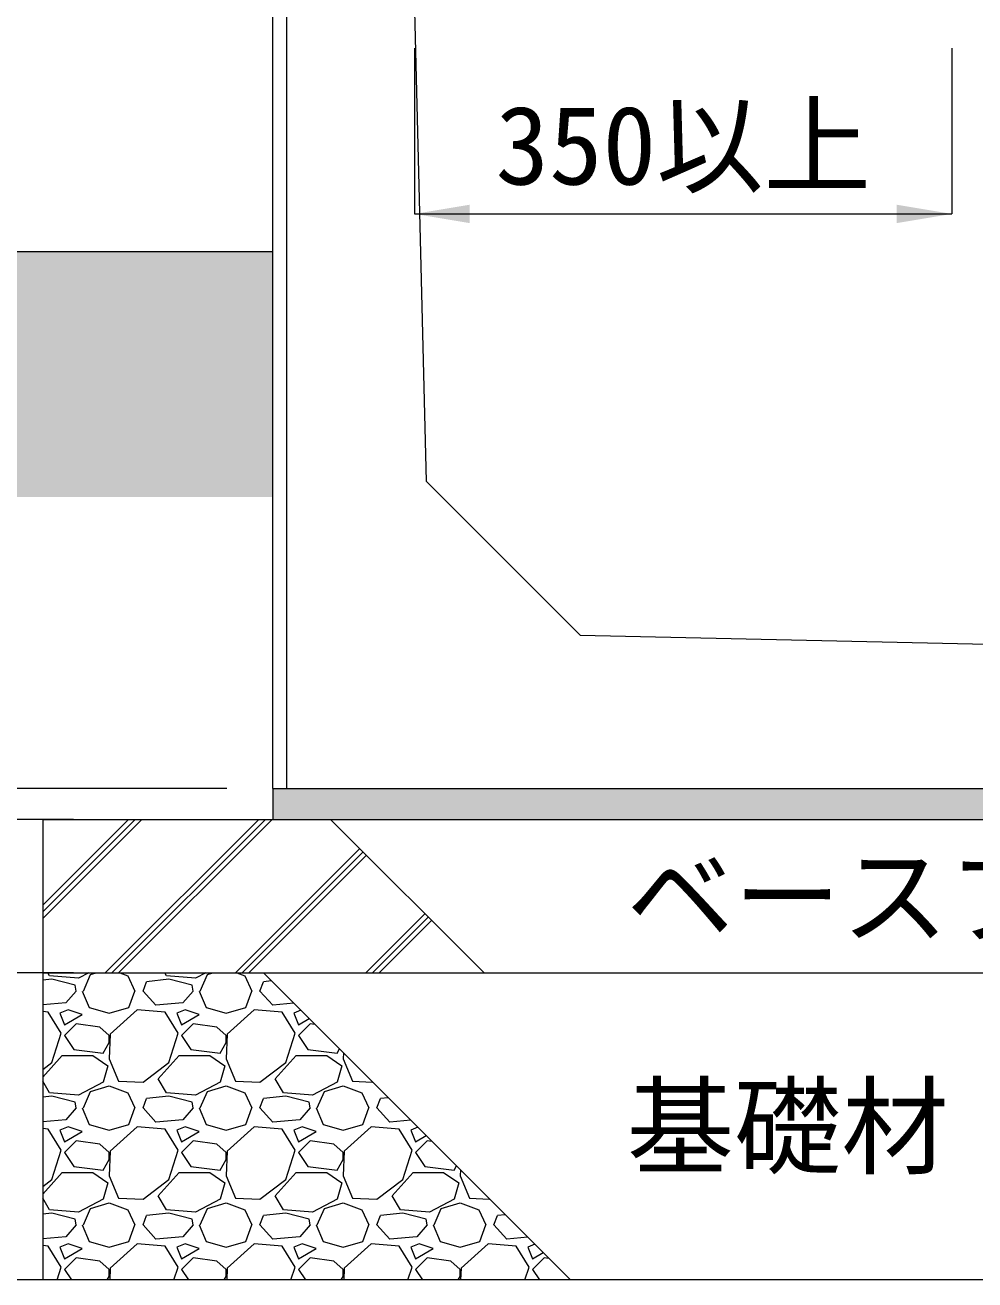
# Model space of a CAD drawing. Units: millimetres at full size, sheet at 1:40; details may follow other scales. Extents: x 221193 to 264773, y 874627 to 883926.
# Drawn here: x 250261 to 250879, y 879434 to 880252 of the extents above; entities that cross this region are included whole.
import ezdxf
from ezdxf.enums import TextEntityAlignment as Align

# ---------------------------------------------------------------- set-up
doc = ezdxf.new("R2010")
doc.units = ezdxf.units.MM
doc.header["$LTSCALE"] = 40
for name, color, linetype in [('(0-0)', 7, 'Continuous'), ('ハッチング_モルタル', 30, 'Continuous'), ('ハッチング_土質', 30, 'Continuous')]:
    doc.layers.add(name, color=color, linetype=linetype)
for name, color, linetype, lineweight in [('0_2', 7, 'Continuous', 15), ('ハッチング', 7, 'Continuous', 5), ('寸法線', 7, 'Continuous', 13), ('本体', 2, 'Continuous', 20), ('舗装・基礎', 3, 'Continuous', 13), ('補助線', 8, 'Continuous', 13)]:
    doc.layers.add(name, color=color, linetype=linetype, lineweight=lineweight)
doc.styles.add('ＭＳ ゴシック', font='')
doc.styles.get('ＭＳ ゴシック').set_extended_font_data('MS Gothic')

# ---------------------------------------------------------------- blocks, each defined once
blk = doc.blocks.new('filled_arrow')
at = {"color": 0, "linetype": 'Continuous', "lineweight": -2}
blk.add_solid([(7.5, 1.25), (0, 0), (7.5, -1.25)], dxfattribs=at)

msp = doc.modelspace()

# ---------------------------------------------------------------- hatches: boundary and pattern name
at = {"layer": 'ハッチング'}
h = msp.add_hatch(dxfattribs=at)
h.set_pattern_fill('USER', color=256, style=0, pattern_type=2)
h.set_pattern_definition([(45, (145104.34, 889061.71), (-42.42641, 42.42641), []), (45, (145108.69, 889061.71), (-42.42641, 42.42641), []), (45, (145113.04, 889061.71), (-42.42641, 42.42641), [])])
h.paths.add_polyline_path([(250559.64, 879634.14), (250459.64, 879734.14), (250272.14, 879734.14), (250272.14, 879634.14)])
at = {"layer": 'ハッチング_モルタル'}
msp.add_hatch(color=256, dxfattribs=at).paths.add_polyline_path([(250422.14, 879754.14), (250422.14, 879734.14), (251422.14, 879734.14), (251422.14, 879754.14)])
at = {"layer": 'ハッチング_土質'}
msp.add_hatch(color=256, dxfattribs=at).paths.add_polyline_path([(250122.15, 880104.14), (250122.15, 879944.14), (250422.14, 879944.14), (250422.14, 880104.14)])

# ---------------------------------------------------------------- linework, layer by layer
at = {"layer": '0_2', "lineweight": 13}
for p, q in [((250422.14, 879754.14), (250422.14, 879734.14)), ((250272.14, 879634.14), (250559.64, 879634.14))]:
    msp.add_line(p, q, dxfattribs=at)
at = {"layer": '0_2'}
for p, q in [((250272.14, 879734.14), (251522.14, 879734.14)), ((250272.14, 879734.14), (250272.14, 879434.14)), ((250272.14, 879634.14), (251472.14, 879634.14)), ((251522.14, 879434.14), (250272.14, 879434.14))]:
    msp.add_line(p, q, dxfattribs=at)
at = {"layer": 'ハッチング'}
for p, q in [((250278.05, 879629.94), (250272.14, 879629.32)), ((250276.53, 879632.22), (250275.42, 879634.14)), ((250295.58, 879630.7), (250276.53, 879632.22)), ((250293.29, 879626.13), (250278.05, 879629.94)), ((250294.06, 879622.32), (250293.29, 879626.13)), ((250302.14, 879634.14), (250295.58, 879630.7)), ((250298.63, 879622.32), (250303.2, 879632.99)), ((250303.2, 879632.99), (250306.88, 879634.14)), ((250322.49, 879634.14), (250327.58, 879632.22)), ((250327.58, 879632.22), (250332.16, 879622.32)), ((250337.49, 879622.32), (250339.78, 879628.41)), ((250354.25, 879629.94), (250339.78, 879628.41)), ((250352.73, 879632.22), (250351.62, 879634.14)), ((250371.78, 879630.7), (250352.73, 879632.22)), ((250369.49, 879626.13), (250354.25, 879629.94)), ((250370.26, 879622.32), (250369.49, 879626.13)), ((250378.34, 879634.14), (250371.78, 879630.7)), ((250374.83, 879622.32), (250379.4, 879632.99)), ((250379.4, 879632.99), (250383.08, 879634.14)), ((250398.69, 879634.14), (250403.78, 879632.22)), ((250403.78, 879632.22), (250408.36, 879622.32)), ((250413.69, 879622.32), (250415.98, 879628.41)), ((250421.08, 879628.95), (250415.98, 879628.41)), ((250294.06, 879622.32), (250287.2, 879614.7)), ((250297.87, 879622.32), (250302.44, 879611.65)), ((250328.35, 879611.65), (250332.16, 879622.32)), ((250345.87, 879613.17), (250337.49, 879622.32)), ((250370.26, 879622.32), (250363.4, 879614.7)), ((250374.07, 879622.32), (250378.64, 879611.65)), ((250404.55, 879611.65), (250408.36, 879622.32)), ((250422.07, 879613.17), (250413.69, 879622.32)), ((250287.2, 879614.7), (250272.14, 879613.39)), ((250288.72, 879610.13), (250283.39, 879607.84)), ((250297.87, 879607.08), (250288.72, 879610.13)), ((250302.44, 879611.65), (250315.39, 879607.84)), ((250315.39, 879607.84), (250328.35, 879611.65)), ((250333.68, 879610.13), (250316.15, 879594.12)), ((250351.97, 879608.6), (250333.68, 879610.13)), ((250363.4, 879614.7), (250345.87, 879613.17)), ((250364.92, 879610.13), (250359.59, 879607.84)), ((250374.07, 879607.08), (250364.92, 879610.13)), ((250378.64, 879611.65), (250391.59, 879607.84)), ((250391.59, 879607.84), (250404.55, 879611.65)), ((250409.88, 879610.13), (250392.35, 879594.12)), ((250428.17, 879608.6), (250409.88, 879610.13)), ((250435.67, 879614.36), (250422.07, 879613.17)), ((250440.27, 879609.76), (250435.79, 879607.84)), ((250275.77, 879608.6), (250272.14, 879608.9)), ((250284.15, 879594.89), (250275.77, 879608.6)), ((250283.39, 879607.84), (250286.44, 879600.22)), ((250286.44, 879600.22), (250297.87, 879607.08)), ((250360.35, 879594.89), (250351.97, 879608.6)), ((250359.59, 879607.84), (250362.64, 879600.22)), ((250362.64, 879600.22), (250374.07, 879607.08)), ((250436.55, 879594.89), (250428.17, 879608.6)), ((250435.79, 879607.84), (250438.84, 879600.22)), ((250438.84, 879600.22), (250445.69, 879604.33)), ((250278.05, 879575.84), (250284.15, 879594.89)), ((250294.06, 879600.98), (250286.44, 879593.36)), ((250309.3, 879598.7), (250294.06, 879600.98)), ((250315.39, 879593.36), (250309.3, 879598.7)), ((250316.15, 879594.12), (250315.39, 879578.12)), ((250354.25, 879575.84), (250360.35, 879594.89)), ((250370.26, 879600.98), (250362.64, 879593.36)), ((250385.5, 879598.7), (250370.26, 879600.98)), ((250391.59, 879593.36), (250385.5, 879598.7)), ((250392.35, 879594.12), (250391.59, 879578.12)), ((250430.45, 879575.84), (250436.55, 879594.89)), ((250446.46, 879600.98), (250438.84, 879593.36)), ((250449.5, 879600.53), (250446.46, 879600.98)), ((250286.44, 879593.36), (250292.53, 879584.22)), ((250311.58, 879581.93), (250315.39, 879588.79)), ((250315.39, 879588.79), (250315.39, 879593.36)), ((250362.64, 879593.36), (250368.73, 879584.22)), ((250387.78, 879581.93), (250391.59, 879588.79)), ((250391.59, 879588.79), (250391.59, 879593.36)), ((250438.84, 879593.36), (250444.93, 879584.22)), ((250272.14, 879566.22), (250284.91, 879580.41)), ((250284.91, 879580.41), (250304.72, 879580.41)), ((250292.53, 879584.22), (250311.58, 879581.93)), ((250304.72, 879580.41), (250314.63, 879573.55)), ((250315.39, 879578.12), (250321.49, 879563.64)), ((250347.4, 879565.17), (250361.11, 879580.41)), ((250361.11, 879580.41), (250380.92, 879580.41)), ((250368.73, 879584.22), (250387.78, 879581.93)), ((250380.92, 879580.41), (250390.83, 879573.55)), ((250391.59, 879578.12), (250397.69, 879563.64)), ((250423.6, 879565.17), (250437.31, 879580.41)), ((250437.31, 879580.41), (250457.12, 879580.41)), ((250444.93, 879584.22), (250463.98, 879581.93)), ((250457.12, 879580.41), (250467.03, 879573.55)), ((250463.98, 879581.93), (250465.45, 879584.58)), ((250467.98, 879582.05), (250467.79, 879578.12)), ((250467.79, 879578.12), (250473.89, 879563.64)), ((250272.14, 879571.27), (250278.05, 879575.84)), ((250314.63, 879573.55), (250311.58, 879562.88)), ((250337.49, 879562.88), (250354.25, 879575.84)), ((250390.83, 879573.55), (250387.78, 879562.88)), ((250413.69, 879562.88), (250430.45, 879575.84)), ((250467.03, 879573.55), (250463.98, 879562.88)), ((250276.53, 879556.02), (250272.14, 879563.55)), ((250311.58, 879562.88), (250295.58, 879554.5)), ((250321.49, 879563.64), (250337.49, 879562.88)), ((250352.73, 879556.02), (250347.4, 879565.17)), ((250387.78, 879562.88), (250371.78, 879554.5)), ((250397.69, 879563.64), (250413.69, 879562.88)), ((250428.93, 879556.02), (250423.6, 879565.17)), ((250463.98, 879562.88), (250447.98, 879554.5)), ((250473.89, 879563.64), (250487.01, 879563.02)), ((250278.05, 879553.74), (250272.14, 879553.12)), ((250295.58, 879554.5), (250276.53, 879556.02)), ((250293.29, 879549.93), (250278.05, 879553.74)), ((250298.63, 879546.12), (250303.2, 879556.79)), ((250303.2, 879556.79), (250315.39, 879560.6)), ((250315.39, 879560.6), (250327.58, 879556.02)), ((250327.58, 879556.02), (250332.16, 879546.12)), ((250354.25, 879553.74), (250339.78, 879552.21)), ((250371.78, 879554.5), (250352.73, 879556.02)), ((250369.49, 879549.93), (250354.25, 879553.74)), ((250374.83, 879546.12), (250379.4, 879556.79)), ((250379.4, 879556.79), (250391.59, 879560.6)), ((250391.59, 879560.6), (250403.78, 879556.02)), ((250403.78, 879556.02), (250408.36, 879546.12)), ((250430.45, 879553.74), (250415.98, 879552.21)), ((250447.98, 879554.5), (250428.93, 879556.02)), ((250445.69, 879549.93), (250430.45, 879553.74)), ((250451.03, 879546.12), (250455.6, 879556.79)), ((250455.6, 879556.79), (250467.79, 879560.6)), ((250467.79, 879560.6), (250479.98, 879556.02)), ((250479.98, 879556.02), (250484.56, 879546.12)), ((250497.28, 879552.75), (250492.18, 879552.21)), ((250294.06, 879546.12), (250287.2, 879538.5)), ((250294.06, 879546.12), (250293.29, 879549.93)), ((250297.87, 879546.12), (250302.44, 879535.45)), ((250328.35, 879535.45), (250332.16, 879546.12)), ((250337.49, 879546.12), (250339.78, 879552.21)), ((250345.87, 879536.97), (250337.49, 879546.12)), ((250370.26, 879546.12), (250363.4, 879538.5)), ((250370.26, 879546.12), (250369.49, 879549.93)), ((250374.07, 879546.12), (250378.64, 879535.45)), ((250404.55, 879535.45), (250408.36, 879546.12)), ((250413.69, 879546.12), (250415.98, 879552.21)), ((250422.07, 879536.97), (250413.69, 879546.12)), ((250446.46, 879546.12), (250439.6, 879538.5)), ((250446.46, 879546.12), (250445.69, 879549.93)), ((250450.27, 879546.12), (250454.84, 879535.45)), ((250480.75, 879535.45), (250484.56, 879546.12)), ((250489.89, 879546.12), (250492.18, 879552.21)), ((250498.27, 879536.97), (250489.89, 879546.12)), ((250287.2, 879538.5), (250272.14, 879537.19)), ((250363.4, 879538.5), (250345.87, 879536.97)), ((250439.6, 879538.5), (250422.07, 879536.97)), ((250511.87, 879538.16), (250498.27, 879536.97)), ((250275.77, 879532.4), (250272.14, 879532.7)), ((250284.15, 879518.69), (250275.77, 879532.4)), ((250288.72, 879533.93), (250283.39, 879531.64)), ((250283.39, 879531.64), (250286.44, 879524.02)), ((250286.44, 879524.02), (250297.87, 879530.88)), ((250297.87, 879530.88), (250288.72, 879533.93)), ((250302.44, 879535.45), (250315.39, 879531.64)), ((250315.39, 879531.64), (250328.35, 879535.45)), ((250333.68, 879533.93), (250316.15, 879517.92)), ((250351.97, 879532.4), (250333.68, 879533.93)), ((250360.35, 879518.69), (250351.97, 879532.4)), ((250364.92, 879533.93), (250359.59, 879531.64)), ((250359.59, 879531.64), (250362.64, 879524.02)), ((250362.64, 879524.02), (250374.07, 879530.88)), ((250374.07, 879530.88), (250364.92, 879533.93)), ((250378.64, 879535.45), (250391.59, 879531.64)), ((250391.59, 879531.64), (250404.55, 879535.45)), ((250409.88, 879533.93), (250392.35, 879517.92)), ((250428.17, 879532.4), (250409.88, 879533.93)), ((250436.55, 879518.69), (250428.17, 879532.4)), ((250441.12, 879533.93), (250435.79, 879531.64)), ((250435.79, 879531.64), (250438.84, 879524.02)), ((250438.84, 879524.02), (250450.27, 879530.88)), ((250450.27, 879530.88), (250441.12, 879533.93)), ((250454.84, 879535.45), (250467.79, 879531.64)), ((250467.79, 879531.64), (250480.75, 879535.45)), ((250486.08, 879533.93), (250468.55, 879517.92)), ((250504.37, 879532.4), (250486.08, 879533.93)), ((250512.75, 879518.69), (250504.37, 879532.4)), ((250516.47, 879533.56), (250511.99, 879531.64)), ((250511.99, 879531.64), (250515.04, 879524.02)), ((250515.04, 879524.02), (250521.89, 879528.13)), ((250294.06, 879524.78), (250286.44, 879517.16)), ((250309.3, 879522.5), (250294.06, 879524.78)), ((250315.39, 879517.16), (250309.3, 879522.5)), ((250370.26, 879524.78), (250362.64, 879517.16)), ((250385.5, 879522.5), (250370.26, 879524.78)), ((250391.59, 879517.16), (250385.5, 879522.5)), ((250446.46, 879524.78), (250438.84, 879517.16)), ((250461.7, 879522.5), (250446.46, 879524.78)), ((250467.79, 879517.16), (250461.7, 879522.5)), ((250522.66, 879524.78), (250515.04, 879517.16)), ((250525.7, 879524.33), (250522.66, 879524.78)), ((250278.05, 879499.64), (250284.15, 879518.69)), ((250286.44, 879517.16), (250292.53, 879508.02)), ((250311.58, 879505.73), (250315.39, 879512.59)), ((250316.15, 879517.92), (250315.39, 879501.92)), ((250315.39, 879512.59), (250315.39, 879517.16)), ((250354.25, 879499.64), (250360.35, 879518.69)), ((250362.64, 879517.16), (250368.73, 879508.02)), ((250387.78, 879505.73), (250391.59, 879512.59)), ((250392.35, 879517.92), (250391.59, 879501.92)), ((250391.59, 879512.59), (250391.59, 879517.16)), ((250430.45, 879499.64), (250436.55, 879518.69)), ((250438.84, 879517.16), (250444.93, 879508.02)), ((250463.98, 879505.73), (250467.79, 879512.59)), ((250468.55, 879517.92), (250467.79, 879501.92)), ((250467.79, 879512.59), (250467.79, 879517.16)), ((250506.65, 879499.64), (250512.75, 879518.69)), ((250515.04, 879517.16), (250521.13, 879508.02)), ((250272.14, 879490.02), (250284.91, 879504.21)), ((250284.91, 879504.21), (250304.72, 879504.21)), ((250292.53, 879508.02), (250311.58, 879505.73)), ((250304.72, 879504.21), (250314.63, 879497.35)), ((250347.4, 879488.97), (250361.11, 879504.21)), ((250361.11, 879504.21), (250380.92, 879504.21)), ((250368.73, 879508.02), (250387.78, 879505.73)), ((250380.92, 879504.21), (250390.83, 879497.35)), ((250423.6, 879488.97), (250437.31, 879504.21)), ((250437.31, 879504.21), (250457.12, 879504.21)), ((250444.93, 879508.02), (250463.98, 879505.73)), ((250457.12, 879504.21), (250467.03, 879497.35)), ((250499.8, 879488.97), (250513.51, 879504.21)), ((250513.51, 879504.21), (250533.32, 879504.21)), ((250521.13, 879508.02), (250540.18, 879505.73)), ((250533.32, 879504.21), (250543.23, 879497.35)), ((250540.18, 879505.73), (250541.65, 879508.38)), ((250544.18, 879505.85), (250543.99, 879501.92)), ((250272.14, 879495.07), (250278.05, 879499.64)), ((250314.63, 879497.35), (250311.58, 879486.68)), ((250315.39, 879501.92), (250321.49, 879487.44)), ((250337.49, 879486.68), (250354.25, 879499.64)), ((250390.83, 879497.35), (250387.78, 879486.68)), ((250391.59, 879501.92), (250397.69, 879487.44)), ((250413.69, 879486.68), (250430.45, 879499.64)), ((250467.03, 879497.35), (250463.98, 879486.68)), ((250467.79, 879501.92), (250473.89, 879487.44)), ((250489.89, 879486.68), (250506.65, 879499.64)), ((250543.23, 879497.35), (250540.18, 879486.68)), ((250543.99, 879501.92), (250550.09, 879487.44)), ((250276.53, 879479.82), (250272.14, 879487.35)), ((250321.49, 879487.44), (250337.49, 879486.68)), ((250352.73, 879479.82), (250347.4, 879488.97)), ((250397.69, 879487.44), (250413.69, 879486.68)), ((250428.93, 879479.82), (250423.6, 879488.97)), ((250473.89, 879487.44), (250489.89, 879486.68)), ((250505.13, 879479.82), (250499.8, 879488.97)), ((250550.09, 879487.44), (250563.21, 879486.82)), ((250295.58, 879478.3), (250276.53, 879479.82)), ((250311.58, 879486.68), (250295.58, 879478.3)), ((250298.63, 879469.92), (250303.2, 879480.59)), ((250303.2, 879480.59), (250315.39, 879484.4)), ((250315.39, 879484.4), (250327.58, 879479.82)), ((250327.58, 879479.82), (250332.16, 879469.92)), ((250371.78, 879478.3), (250352.73, 879479.82)), ((250387.78, 879486.68), (250371.78, 879478.3)), ((250374.83, 879469.92), (250379.4, 879480.59)), ((250379.4, 879480.59), (250391.59, 879484.4)), ((250391.59, 879484.4), (250403.78, 879479.82)), ((250403.78, 879479.82), (250408.36, 879469.92)), ((250447.98, 879478.3), (250428.93, 879479.82)), ((250463.98, 879486.68), (250447.98, 879478.3)), ((250451.03, 879469.92), (250455.6, 879480.59)), ((250455.6, 879480.59), (250467.79, 879484.4)), ((250467.79, 879484.4), (250479.98, 879479.82)), ((250479.98, 879479.82), (250484.56, 879469.92)), ((250524.18, 879478.3), (250505.13, 879479.82)), ((250540.18, 879486.68), (250524.18, 879478.3)), ((250527.23, 879469.92), (250531.8, 879480.59)), ((250531.8, 879480.59), (250543.99, 879484.4)), ((250543.99, 879484.4), (250556.18, 879479.82)), ((250556.18, 879479.82), (250560.76, 879469.92)), ((250278.05, 879477.54), (250272.14, 879476.92)), ((250293.29, 879473.73), (250278.05, 879477.54)), ((250294.06, 879469.92), (250293.29, 879473.73)), ((250337.49, 879469.92), (250339.78, 879476.01)), ((250354.25, 879477.54), (250339.78, 879476.01)), ((250369.49, 879473.73), (250354.25, 879477.54)), ((250370.26, 879469.92), (250369.49, 879473.73)), ((250413.69, 879469.92), (250415.98, 879476.01)), ((250430.45, 879477.54), (250415.98, 879476.01)), ((250445.69, 879473.73), (250430.45, 879477.54)), ((250446.46, 879469.92), (250445.69, 879473.73)), ((250489.89, 879469.92), (250492.18, 879476.01)), ((250506.65, 879477.54), (250492.18, 879476.01)), ((250521.89, 879473.73), (250506.65, 879477.54)), ((250522.66, 879469.92), (250521.89, 879473.73)), ((250566.09, 879469.92), (250568.38, 879476.01)), ((250573.48, 879476.55), (250568.38, 879476.01)), ((250294.06, 879469.92), (250287.2, 879462.3)), ((250297.87, 879469.92), (250302.44, 879459.25)), ((250328.35, 879459.25), (250332.16, 879469.92)), ((250345.87, 879460.77), (250337.49, 879469.92)), ((250370.26, 879469.92), (250363.4, 879462.3)), ((250374.07, 879469.92), (250378.64, 879459.25)), ((250404.55, 879459.25), (250408.36, 879469.92)), ((250422.07, 879460.77), (250413.69, 879469.92)), ((250446.46, 879469.92), (250439.6, 879462.3)), ((250450.27, 879469.92), (250454.84, 879459.25)), ((250480.75, 879459.25), (250484.56, 879469.92)), ((250498.27, 879460.77), (250489.89, 879469.92)), ((250522.66, 879469.92), (250515.8, 879462.3)), ((250526.47, 879469.92), (250531.04, 879459.25)), ((250556.95, 879459.25), (250560.76, 879469.92)), ((250574.47, 879460.77), (250566.09, 879469.92)), ((250287.2, 879462.3), (250272.14, 879460.99)), ((250275.77, 879456.2), (250272.14, 879456.5)), ((250284.15, 879442.49), (250275.77, 879456.2)), ((250288.72, 879457.73), (250283.39, 879455.44)), ((250283.39, 879455.44), (250286.44, 879447.82)), ((250286.44, 879447.82), (250297.87, 879454.68)), ((250297.87, 879454.68), (250288.72, 879457.73)), ((250302.44, 879459.25), (250315.39, 879455.44)), ((250315.39, 879455.44), (250328.35, 879459.25)), ((250333.68, 879457.73), (250316.15, 879441.72)), ((250351.97, 879456.2), (250333.68, 879457.73)), ((250363.4, 879462.3), (250345.87, 879460.77)), ((250360.35, 879442.49), (250351.97, 879456.2)), ((250364.92, 879457.73), (250359.59, 879455.44)), ((250359.59, 879455.44), (250362.64, 879447.82)), ((250362.64, 879447.82), (250374.07, 879454.68)), ((250374.07, 879454.68), (250364.92, 879457.73)), ((250378.64, 879459.25), (250391.59, 879455.44)), ((250391.59, 879455.44), (250404.55, 879459.25)), ((250409.88, 879457.73), (250392.35, 879441.72)), ((250428.17, 879456.2), (250409.88, 879457.73)), ((250439.6, 879462.3), (250422.07, 879460.77)), ((250436.55, 879442.49), (250428.17, 879456.2)), ((250441.12, 879457.73), (250435.79, 879455.44)), ((250435.79, 879455.44), (250438.84, 879447.82)), ((250438.84, 879447.82), (250450.27, 879454.68)), ((250450.27, 879454.68), (250441.12, 879457.73)), ((250454.84, 879459.25), (250467.79, 879455.44)), ((250467.79, 879455.44), (250480.75, 879459.25)), ((250486.08, 879457.73), (250468.55, 879441.72)), ((250504.37, 879456.2), (250486.08, 879457.73)), ((250515.8, 879462.3), (250498.27, 879460.77)), ((250512.75, 879442.49), (250504.37, 879456.2)), ((250517.32, 879457.73), (250511.99, 879455.44)), ((250511.99, 879455.44), (250515.04, 879447.82)), ((250515.04, 879447.82), (250526.47, 879454.68)), ((250526.47, 879454.68), (250517.32, 879457.73)), ((250531.04, 879459.25), (250543.99, 879455.44)), ((250543.99, 879455.44), (250556.95, 879459.25)), ((250562.28, 879457.73), (250544.75, 879441.72)), ((250580.57, 879456.2), (250562.28, 879457.73)), ((250588.07, 879461.96), (250574.47, 879460.77)), ((250588.95, 879442.49), (250580.57, 879456.2)), ((250592.67, 879457.36), (250588.19, 879455.44)), ((250588.19, 879455.44), (250591.24, 879447.82)), ((250294.06, 879448.58), (250286.44, 879440.96)), ((250309.3, 879446.3), (250294.06, 879448.58)), ((250315.39, 879440.96), (250309.3, 879446.3)), ((250370.26, 879448.58), (250362.64, 879440.96)), ((250385.5, 879446.3), (250370.26, 879448.58)), ((250391.59, 879440.96), (250385.5, 879446.3)), ((250446.46, 879448.58), (250438.84, 879440.96)), ((250461.7, 879446.3), (250446.46, 879448.58)), ((250467.79, 879440.96), (250461.7, 879446.3)), ((250522.66, 879448.58), (250515.04, 879440.96)), ((250537.9, 879446.3), (250522.66, 879448.58)), ((250543.99, 879440.96), (250537.9, 879446.3)), ((250591.24, 879447.82), (250598.09, 879451.93)), ((250598.86, 879448.58), (250591.24, 879440.96)), ((250601.9, 879448.13), (250598.86, 879448.58)), ((250281.48, 879434.14), (250284.15, 879442.49)), ((250286.44, 879440.96), (250290.99, 879434.14)), ((250315.39, 879436.39), (250315.39, 879440.96)), ((250316.15, 879441.72), (250315.79, 879434.14)), ((250357.68, 879434.14), (250360.35, 879442.49)), ((250362.64, 879440.96), (250367.19, 879434.14)), ((250391.59, 879436.39), (250391.59, 879440.96)), ((250392.35, 879441.72), (250391.99, 879434.14)), ((250433.88, 879434.14), (250436.55, 879442.49)), ((250438.84, 879440.96), (250443.39, 879434.14)), ((250467.79, 879436.39), (250467.79, 879440.96)), ((250468.55, 879441.72), (250468.19, 879434.14)), ((250510.08, 879434.14), (250512.75, 879442.49)), ((250515.04, 879440.96), (250519.59, 879434.14)), ((250543.99, 879436.39), (250543.99, 879440.96)), ((250544.75, 879441.72), (250544.39, 879434.14)), ((250586.28, 879434.14), (250588.95, 879442.49)), ((250591.24, 879440.96), (250595.79, 879434.14)), ((250314.14, 879434.14), (250315.39, 879436.39)), ((250390.34, 879434.14), (250391.59, 879436.39)), ((250466.54, 879434.14), (250467.79, 879436.39)), ((250542.74, 879434.14), (250543.99, 879436.39))]:
    msp.add_line(p, q, dxfattribs=at)
at = {"layer": '寸法線'}
for p, q in [((250514.33, 880236.53), (250514.33, 880128.53)), ((250864.33, 880236.53), (250864.33, 880128.53)), ((250514.33, 880128.53), (250864.33, 880128.53)), ((250392.14, 879754.14), (249802.17, 879754.14)), ((250292.14, 879754.14), (249802.17, 879754.14)), ((250392.14, 879754.14), (250122.16, 879754.14)), ((250292.14, 879734.14), (249802.17, 879734.14)), ((250292.14, 879734.14), (249802.17, 879734.14)), ((250292.14, 879634.14), (249802.17, 879634.14)), ((250292.14, 879634.14), (249802.17, 879634.14)), ((250292.14, 879434.14), (249802.17, 879434.14))]:
    msp.add_line(p, q, dxfattribs=at)
at = {"layer": '本体', "lineweight": 9}
msp.add_line((250431.14, 879754.14), (250431.14, 881004.14), dxfattribs=at)
at = {"layer": '本体'}
for p, q in [((250422.14, 879754.14), (250422.14, 880995.14)), ((250522.14, 879954.14), (250502.14, 880754.08)), ((250522.14, 879954.14), (250622.14, 879854.14)), ((250622.14, 879854.14), (251422.14, 879836.14)), ((250422.14, 879754.14), (251422.14, 879754.14))]:
    msp.add_line(p, q, dxfattribs=at)
at = {"layer": '舗装・基礎'}
msp.add_line((250122.15, 880104.14), (250422.14, 880104.14), dxfattribs=at)
at = {"layer": '補助線'}
for p, q in [((250559.64, 879634.14), (250459.64, 879734.14)), ((250615.89, 879434.14), (250415.89, 879634.14))]:
    msp.add_line(p, q, dxfattribs=at)

# ---------------------------------------------------------------- block references
at = {"layer": '寸法線', "xscale": 4.8, "yscale": 4.8}
msp.add_blockref('filled_arrow', (250514.33, 880128.53), dxfattribs=at)
at = {"layer": '寸法線', "xscale": 4.8, "yscale": 4.8, "rotation": 180}
msp.add_blockref('filled_arrow', (250864.33, 880128.53), dxfattribs=at)

# ---------------------------------------------------------------- texts
at = {"layer": '(0-0)', "style": 'ＭＳ ゴシック'}
for s, p in [('ベースブロック', (250897.14, 879684.14)), ('基礎材（C-40）', (250897.14, 879534.14))]:
    msp.add_text(s, height=51.27, dxfattribs=at).set_placement(p, align=Align.MIDDLE_CENTER)
at = {"layer": '寸法線', "style": 'ＭＳ ゴシック'}
msp.add_text('350以上', height=51.27, dxfattribs=at).set_placement((250689.33, 880173.28), align=Align.MIDDLE_CENTER)

doc.saveas('drawing.dxf')
